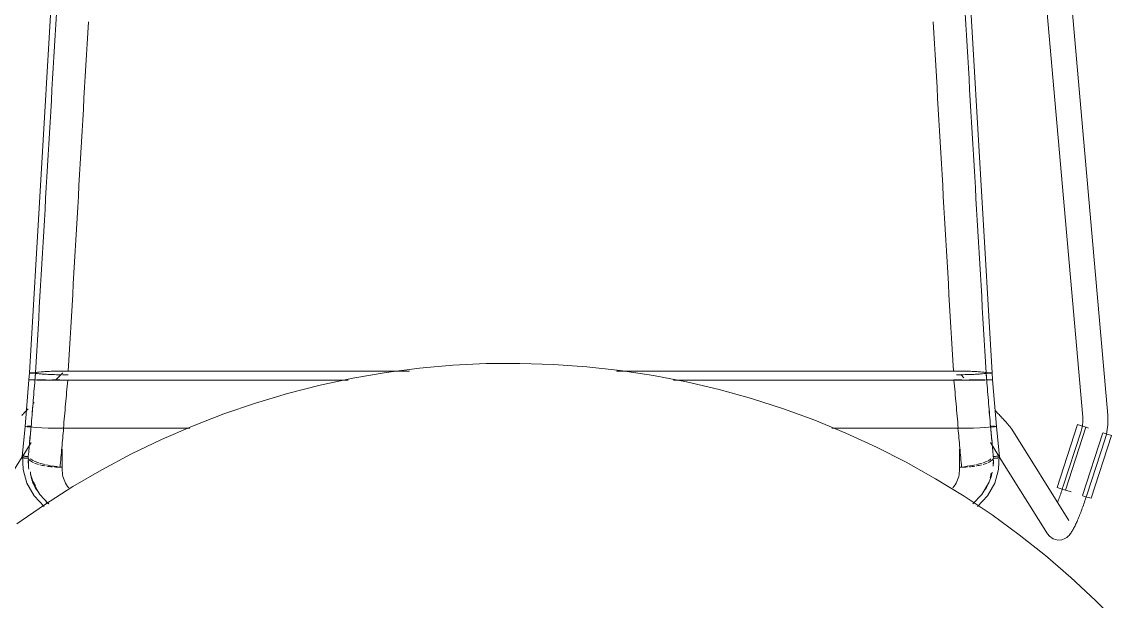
# Model space of a CAD drawing. Header units: millimetres. Extents: x 155927 to 326028, y -36033 to 97293.
# Drawn here: x 162351 to 162874, y 32157 to 32433 of the extents above; entities that cross this region are included whole.
import ezdxf

# ---------------------------------------------------------------- set-up
doc = ezdxf.new("R2010")
doc.units = ezdxf.units.MM
doc.header["$MEASUREMENT"] = 0
doc.layers.add('I-FURN', color=8, linetype='CONTINUOUS', lineweight=9)

msp = doc.modelspace()

# ---------------------------------------------------------------- linework, layer by layer
at = {"layer": 'I-FURN'}
for p, q in [((162868.85, 32245.26), (162829.9, 32688.58)), ((162819.6, 32668.71), (162856.9, 32244.21)), ((162354.9, 32265.38), (162374.18, 32597.29)), ((162813.71, 32265.38), (162794.42, 32597.29)), ((162540.71, 32267.59), (162524.84, 32265.53)), ((162556.64, 32269.01), (162540.71, 32267.59)), ((162572.62, 32269.8), (162556.64, 32269.01)), ((162588.62, 32269.95), (162572.62, 32269.8)), ((162604.61, 32269.45), (162588.62, 32269.95)), ((162620.57, 32268.32), (162604.61, 32269.45)), ((162636.47, 32266.55), (162620.57, 32268.32)), ((162354.89, 32265.38), (162354.62, 32262.02)), ((162354.96, 32265.41), (162354.9, 32265.38)), ((162354.9, 32265.38), (162354.96, 32265.35)), ((162355.15, 32265.43), (162354.96, 32265.41)), ((162354.96, 32265.35), (162355.15, 32265.33)), ((162355.44, 32265.46), (162355.15, 32265.43)), ((162355.15, 32265.33), (162355.45, 32265.3)), ((162355.82, 32265.48), (162355.44, 32265.46)), ((162355.45, 32265.3), (162355.83, 32265.29)), ((162356.27, 32265.49), (162355.82, 32265.48)), ((162355.83, 32265.29), (162356.28, 32265.27)), ((162356.76, 32265.49), (162356.27, 32265.49)), ((162356.28, 32265.27), (162356.77, 32265.27)), ((162357.26, 32265.49), (162356.76, 32265.49)), ((162356.77, 32265.27), (162357.27, 32265.27)), ((162357.73, 32265.48), (162357.26, 32265.49)), ((162357.27, 32265.27), (162357.74, 32265.28)), ((162358.62, 32265.69), (162357.73, 32265.48)), ((162357.74, 32265.28), (162358.64, 32265.07)), ((162360.37, 32265.88), (162358.62, 32265.69)), ((162358.64, 32265.07), (162360.39, 32264.88)), ((162362.87, 32266.05), (162360.37, 32265.88)), ((162360.39, 32264.88), (162362.89, 32264.72)), ((162366, 32266.17), (162362.87, 32266.05)), ((162362.89, 32264.72), (162366.01, 32264.59)), ((162369.57, 32266.25), (162366, 32266.17)), ((162366.01, 32264.59), (162369.56, 32264.51)), ((162370.69, 32265.49), (162367.29, 32261.96)), ((162373.35, 32266.27), (162369.57, 32266.25)), ((162370.68, 32264.5), (162373.24, 32264.49)), ((162535.95, 32266.27), (162373.35, 32266.27)), ((162373.35, 32266.27), (162535.95, 32266.27)), ((162509.07, 32262.83), (162493.42, 32259.51)), ((162524.84, 32265.53), (162509.07, 32262.83)), ((162795.25, 32266.27), (162634.68, 32266.27)), ((162634.68, 32266.27), (162795.25, 32266.27)), ((162652.29, 32264.15), (162636.47, 32266.55)), ((162668, 32261.12), (162652.29, 32264.15)), ((162799.04, 32266.25), (162795.25, 32266.27)), ((162796.79, 32264.49), (162799.05, 32264.51)), ((162800.21, 32263.1), (162798.74, 32264.63)), ((162802.6, 32266.17), (162799.04, 32266.25)), ((162799.05, 32264.51), (162802.6, 32264.59)), ((162805.73, 32266.05), (162802.6, 32266.17)), ((162802.6, 32264.59), (162805.71, 32264.72)), ((162805.71, 32264.72), (162808.21, 32264.88)), ((162808.23, 32265.88), (162805.73, 32266.05)), ((162808.21, 32264.88), (162809.96, 32265.07)), ((162809.98, 32265.69), (162808.23, 32265.88)), ((162809.96, 32265.07), (162810.86, 32265.28)), ((162810.87, 32265.48), (162809.98, 32265.69)), ((162810.86, 32265.28), (162811.33, 32265.27)), ((162811.34, 32265.49), (162810.87, 32265.48)), ((162811.33, 32265.27), (162811.83, 32265.27)), ((162811.84, 32265.49), (162811.34, 32265.49)), ((162811.83, 32265.27), (162812.32, 32265.27)), ((162812.33, 32265.49), (162811.84, 32265.49)), ((162812.32, 32265.27), (162812.77, 32265.29)), ((162812.78, 32265.48), (162812.33, 32265.49)), ((162812.77, 32265.29), (162813.15, 32265.3)), ((162813.16, 32265.46), (162812.78, 32265.48)), ((162813.15, 32265.3), (162813.45, 32265.33)), ((162813.45, 32265.43), (162813.16, 32265.46)), ((162813.64, 32265.41), (162813.45, 32265.43)), ((162813.45, 32265.33), (162813.64, 32265.35)), ((162813.71, 32265.38), (162813.64, 32265.41)), ((162813.64, 32265.35), (162813.71, 32265.38)), ((162813.71, 32265.38), (162813.98, 32262.02)), ((162352.8, 32239.82), (162354.62, 32262.02)), ((162354.69, 32262.02), (162354.62, 32262.02)), ((162354.62, 32262.02), (162354.69, 32262.02)), ((162354.69, 32262.02), (162354.62, 32262.02)), ((162354.62, 32262.02), (162354.69, 32262.02)), ((162354.69, 32262.02), (162354.88, 32262.03)), ((162354.88, 32262.03), (162354.69, 32262.02)), ((162354.88, 32262.02), (162354.69, 32262.02)), ((162354.69, 32262.02), (162354.87, 32262.02)), ((162354.87, 32262.02), (162355.17, 32262.02)), ((162354.88, 32262.03), (162355.18, 32262.03)), ((162355.17, 32262.03), (162354.88, 32262.03)), ((162355.17, 32262.02), (162354.88, 32262.02)), ((162355.56, 32262.03), (162355.17, 32262.03)), ((162355.55, 32262.01), (162355.17, 32262.02)), ((162355.17, 32262.02), (162355.55, 32262.01)), ((162355.18, 32262.03), (162355.56, 32262.03)), ((162356, 32262.01), (162355.55, 32262.01)), ((162355.55, 32262.01), (162356, 32262.01)), ((162355.56, 32262.03), (162356.01, 32262.03)), ((162356.01, 32262.03), (162355.56, 32262.03)), ((162356.49, 32262.01), (162356, 32262.01)), ((162356, 32262.01), (162356.49, 32262.01)), ((162356.01, 32262.03), (162356.5, 32262.03)), ((162356.5, 32262.03), (162356.01, 32262.03)), ((162356.99, 32262.01), (162356.49, 32262.01)), ((162356.49, 32262.01), (162356.99, 32262.01)), ((162356.5, 32262.03), (162357, 32262.03)), ((162357, 32262.03), (162356.5, 32262.03)), ((162357.46, 32262.01), (162356.99, 32262.01)), ((162356.99, 32262.01), (162357.46, 32262.01)), ((162357, 32262.03), (162357.47, 32262.03)), ((162357.47, 32262.03), (162357, 32262.03)), ((162358.35, 32262), (162357.46, 32262.01)), ((162357.46, 32262.01), (162358.35, 32262)), ((162360.09, 32261.99), (162358.35, 32262)), ((162358.35, 32262), (162360.09, 32261.99)), ((162360.11, 32262.06), (162358.36, 32262.04)), ((162358.37, 32262.04), (162360.12, 32262.06)), ((162360.09, 32261.99), (162362.6, 32261.97)), ((162362.6, 32261.97), (162360.1, 32261.99)), ((162362.61, 32262.07), (162360.11, 32262.06)), ((162360.12, 32262.06), (162362.62, 32262.07)), ((162365.73, 32261.97), (162362.6, 32261.97)), ((162362.6, 32261.97), (162365.73, 32261.97)), ((162369.3, 32261.96), (162365.73, 32261.97)), ((162365.73, 32261.97), (162369.3, 32261.96)), ((162365.74, 32262.08), (162369.29, 32262.08)), ((162369.29, 32262.08), (162365.74, 32262.08)), ((162373.09, 32261.96), (162369.3, 32261.96)), ((162369.3, 32261.96), (162373.09, 32261.96)), ((162506.72, 32261.96), (162373.09, 32261.96)), ((162373.09, 32261.96), (162506.72, 32261.96)), ((162493.42, 32259.51), (162477.92, 32255.56)), ((162795.52, 32261.96), (162661.78, 32261.96)), ((162661.78, 32261.96), (162795.52, 32261.96)), ((162683.57, 32257.46), (162668, 32261.12)), ((162698.99, 32253.18), (162683.57, 32257.46)), ((162799.3, 32261.96), (162795.52, 32261.96)), ((162795.52, 32261.96), (162799.31, 32261.96)), ((162795.53, 32262.09), (162799.31, 32262.08)), ((162799.31, 32262.08), (162795.53, 32262.09)), ((162802.87, 32261.97), (162799.31, 32261.96)), ((162799.31, 32261.96), (162802.87, 32261.97)), ((162802.86, 32262.08), (162805.99, 32262.07)), ((162805.99, 32262.07), (162802.87, 32262.08)), ((162806, 32261.97), (162802.87, 32261.97)), ((162802.87, 32261.97), (162806.01, 32261.97)), ((162805.99, 32262.07), (162808.49, 32262.06)), ((162808.49, 32262.06), (162805.99, 32262.07)), ((162808.5, 32261.99), (162806.01, 32261.97)), ((162806.01, 32261.97), (162808.51, 32261.99)), ((162808.49, 32262.06), (162810.24, 32262.04)), ((162810.24, 32262.04), (162808.49, 32262.06)), ((162810.25, 32262), (162808.51, 32261.99)), ((162808.51, 32261.99), (162810.26, 32262)), ((162811.14, 32262.01), (162810.25, 32262)), ((162810.26, 32262), (162811.14, 32262.01)), ((162811.13, 32262.03), (162811.6, 32262.03)), ((162811.61, 32262.03), (162811.14, 32262.03)), ((162811.61, 32262.01), (162811.14, 32262.01)), ((162811.14, 32262.01), (162811.61, 32262.01)), ((162811.6, 32262.03), (162812.1, 32262.03)), ((162812.1, 32262.03), (162811.61, 32262.03)), ((162812.11, 32262.01), (162811.61, 32262.01)), ((162811.61, 32262.01), (162812.11, 32262.01)), ((162812.1, 32262.03), (162812.59, 32262.03)), ((162812.6, 32262.03), (162812.1, 32262.03)), ((162812.6, 32262.01), (162812.11, 32262.01)), ((162812.11, 32262.01), (162812.6, 32262.01)), ((162812.59, 32262.03), (162813.04, 32262.03)), ((162813.05, 32262.03), (162812.6, 32262.03)), ((162813.05, 32262.01), (162812.6, 32262.01)), ((162812.6, 32262.01), (162813.05, 32262.01)), ((162813.04, 32262.03), (162813.43, 32262.03)), ((162813.43, 32262.03), (162813.05, 32262.03)), ((162813.43, 32262.02), (162813.05, 32262.01)), ((162813.05, 32262.01), (162813.44, 32262.02)), ((162813.72, 32262.02), (162813.43, 32262.02)), ((162813.44, 32262.02), (162813.73, 32262.02)), ((162813.91, 32262.02), (162813.98, 32262.02)), ((162813.98, 32262.02), (162813.91, 32262.02)), ((162813.98, 32262.02), (162813.91, 32262.02)), ((162813.92, 32262.02), (162813.98, 32262.02)), ((162815.81, 32239.82), (162813.98, 32262.02)), ((162477.92, 32255.56), (162462.58, 32251)), ((162714.22, 32248.28), (162698.99, 32253.18)), ((162352.39, 32246.4), (162352.82, 32246.86)), ((162352.82, 32246.86), (162353.26, 32247.33)), ((162353.26, 32247.33), (162353.71, 32247.81)), ((162353.71, 32247.81), (162354.17, 32248.29)), ((162356.53, 32250.78), (162357.01, 32251.28)), ((162462.58, 32251), (162447.44, 32245.83)), ((162729.24, 32242.79), (162714.22, 32248.28)), ((162815.78, 32246.86), (162815.34, 32247.33)), ((162816.21, 32246.4), (162815.78, 32246.86)), ((162351.15, 32245.06), (162351.55, 32245.5)), ((162351.55, 32245.5), (162351.97, 32245.94)), ((162351.97, 32245.94), (162352.39, 32246.4)), ((162447.44, 32245.83), (162432.52, 32240.06)), ((162744.04, 32236.69), (162729.24, 32242.79)), ((162816.63, 32245.94), (162816.21, 32246.4)), ((162817.05, 32245.5), (162816.63, 32245.94)), ((162817.45, 32245.06), (162817.05, 32245.5)), ((162817.84, 32244.64), (162817.45, 32245.06)), ((162818.22, 32244.23), (162817.84, 32244.64)), ((162818.59, 32243.82), (162818.22, 32244.23)), ((162818.95, 32243.43), (162818.59, 32243.82)), ((162819.29, 32243.06), (162818.95, 32243.43)), ((162819.62, 32242.69), (162819.29, 32243.06)), ((162819.94, 32242.34), (162819.62, 32242.69)), ((162820.24, 32242), (162819.94, 32242.34)), ((162820.52, 32241.68), (162820.24, 32242)), ((162820.8, 32241.37), (162820.52, 32241.68)), ((162821.05, 32241.08), (162820.8, 32241.37)), ((162856.92, 32241.56), (162856.86, 32240.9)), ((162856.9, 32244.21), (162856.94, 32243.55)), ((162856.95, 32242.22), (162856.92, 32241.56)), ((162856.94, 32243.55), (162856.96, 32242.88)), ((162856.96, 32242.88), (162856.95, 32242.22)), ((162868.86, 32245.21), (162868.85, 32245.26)), ((162868.93, 32244.07), (162868.86, 32245.21)), ((162868.88, 32240.64), (162868.95, 32241.78)), ((162868.96, 32242.92), (162868.93, 32244.07)), ((162868.95, 32241.78), (162868.96, 32242.92)), ((162351.37, 32225.33), (162352.79, 32239.82)), ((162352.86, 32239.85), (162352.79, 32239.82)), ((162352.79, 32239.82), (162352.86, 32239.79)), ((162352.8, 32239.82), (162352.86, 32239.85)), ((162352.87, 32239.79), (162352.8, 32239.82)), ((162353.04, 32239.87), (162352.86, 32239.85)), ((162352.86, 32239.85), (162353.05, 32239.87)), ((162352.86, 32239.79), (162353.05, 32239.77)), ((162353.34, 32239.89), (162353.04, 32239.87)), ((162353.05, 32239.87), (162353.34, 32239.89)), ((162353.05, 32239.77), (162353.35, 32239.75)), ((162353.35, 32239.75), (162353.06, 32239.77)), ((162353.35, 32239.75), (162353.73, 32239.73)), ((162353.74, 32239.73), (162353.35, 32239.75)), ((162354.17, 32239.92), (162353.72, 32239.91)), ((162353.72, 32239.91), (162354.17, 32239.92)), ((162353.73, 32239.73), (162354.18, 32239.72)), ((162354.19, 32239.72), (162353.74, 32239.73)), ((162354.66, 32239.92), (162354.17, 32239.92)), ((162354.17, 32239.92), (162354.66, 32239.92)), ((162354.18, 32239.72), (162354.67, 32239.72)), ((162354.68, 32239.72), (162354.19, 32239.72)), ((162355.16, 32239.92), (162354.66, 32239.92)), ((162354.66, 32239.92), (162355.16, 32239.92)), ((162354.67, 32239.72), (162355.17, 32239.72)), ((162355.18, 32239.72), (162354.68, 32239.72)), ((162355.63, 32239.91), (162355.16, 32239.92)), ((162355.16, 32239.92), (162355.63, 32239.91)), ((162355.17, 32239.72), (162355.64, 32239.73)), ((162355.65, 32239.73), (162355.18, 32239.72)), ((162355.64, 32239.73), (162356.53, 32239.53)), ((162356.53, 32239.54), (162355.65, 32239.73)), ((162358.25, 32239.36), (162356.53, 32239.53)), ((162356.53, 32239.53), (162358.27, 32239.36)), ((162360.71, 32239.21), (162358.27, 32239.36)), ((162358.27, 32239.36), (162360.75, 32239.21)), ((162363.78, 32239.09), (162360.75, 32239.21)), ((162360.75, 32239.21), (162363.85, 32239.09)), ((162367.29, 32239.02), (162363.84, 32239.09)), ((162363.85, 32239.09), (162367.28, 32239.02)), ((162367.38, 32239.02), (162371.14, 32238.99)), ((162371.02, 32238.99), (162367.38, 32239.02)), ((162371.14, 32238.99), (162431.26, 32238.99)), ((162431.26, 32238.99), (162371.14, 32238.99)), ((162432.52, 32240.06), (162417.84, 32233.69)), ((162737.34, 32238.99), (162797.46, 32238.99)), ((162797.46, 32238.99), (162737.34, 32238.99)), ((162758.57, 32230.01), (162744.04, 32236.69)), ((162797.46, 32238.99), (162801.22, 32239.02)), ((162801.22, 32239.02), (162797.58, 32238.99)), ((162804.76, 32239.09), (162801.32, 32239.02)), ((162801.32, 32239.02), (162804.75, 32239.09)), ((162804.75, 32239.09), (162807.85, 32239.21)), ((162807.86, 32239.21), (162804.82, 32239.09)), ((162807.85, 32239.21), (162810.33, 32239.36)), ((162810.33, 32239.36), (162807.89, 32239.21)), ((162810.33, 32239.36), (162812.07, 32239.53)), ((162812.07, 32239.53), (162810.35, 32239.36)), ((162812.96, 32239.73), (162812.07, 32239.54)), ((162812.07, 32239.53), (162812.96, 32239.73)), ((162812.96, 32239.73), (162813.43, 32239.72)), ((162813.43, 32239.72), (162812.96, 32239.73)), ((162813.44, 32239.92), (162812.97, 32239.91)), ((162812.97, 32239.91), (162813.44, 32239.92)), ((162813.43, 32239.72), (162813.93, 32239.72)), ((162813.92, 32239.72), (162813.43, 32239.72)), ((162814.41, 32239.72), (162813.92, 32239.72)), ((162813.93, 32239.72), (162814.42, 32239.72)), ((162814.43, 32239.92), (162813.94, 32239.92)), ((162813.94, 32239.92), (162814.43, 32239.92)), ((162814.87, 32239.73), (162814.41, 32239.72)), ((162814.42, 32239.72), (162814.87, 32239.73)), ((162814.88, 32239.91), (162814.43, 32239.92)), ((162814.43, 32239.92), (162814.88, 32239.91)), ((162814.87, 32239.73), (162815.26, 32239.75)), ((162815.25, 32239.75), (162814.87, 32239.73)), ((162815.27, 32239.89), (162814.88, 32239.91)), ((162814.88, 32239.91), (162815.26, 32239.89)), ((162815.55, 32239.77), (162815.25, 32239.75)), ((162815.26, 32239.89), (162815.55, 32239.87)), ((162815.26, 32239.75), (162815.55, 32239.77)), ((162815.56, 32239.87), (162815.27, 32239.89)), ((162815.55, 32239.87), (162815.74, 32239.85)), ((162815.55, 32239.77), (162815.74, 32239.79)), ((162815.74, 32239.85), (162815.56, 32239.87)), ((162815.81, 32239.82), (162815.74, 32239.85)), ((162815.74, 32239.85), (162815.81, 32239.82)), ((162815.81, 32239.82), (162815.74, 32239.79)), ((162815.74, 32239.79), (162815.81, 32239.82)), ((162817.23, 32225.33), (162815.81, 32239.82)), ((162821.3, 32240.8), (162821.05, 32241.08)), ((162821.53, 32240.53), (162821.3, 32240.8)), ((162821.74, 32240.28), (162821.53, 32240.53)), ((162821.94, 32240.04), (162821.74, 32240.28)), ((162822.13, 32239.81), (162821.94, 32240.04)), ((162822.31, 32239.59), (162822.13, 32239.81)), ((162822.49, 32239.36), (162822.31, 32239.59)), ((162822.66, 32239.13), (162822.49, 32239.36)), ((162822.84, 32238.88), (162822.66, 32239.13)), ((162823.06, 32238.55), (162822.84, 32238.88)), ((162850.36, 32194.97), (162823.06, 32238.55)), ((162854.41, 32240.79), (162844.72, 32210.78)), ((162856.15, 32237.64), (162847.44, 32210.83)), ((162848.76, 32209.48), (162858.45, 32239.48)), ((162854.41, 32240.79), (162856.36, 32240.16)), ((162856.16, 32237.67), (162856.15, 32237.64)), ((162856.35, 32238.3), (162856.16, 32237.67)), ((162856.52, 32238.95), (162856.35, 32238.3)), ((162856.36, 32240.16), (162858.33, 32239.52)), ((162856.66, 32239.59), (162856.52, 32238.95)), ((162856.77, 32240.25), (162856.66, 32239.59)), ((162856.86, 32240.9), (162856.77, 32240.25)), ((162866.52, 32236.88), (162856.83, 32206.87)), ((162858.55, 32239.45), (162859.71, 32239.08)), ((162866.64, 32236.84), (162868.61, 32236.2)), ((162867.9, 32235.03), (162868.18, 32236.13)), ((162868.18, 32236.13), (162868.43, 32237.25)), ((162868.43, 32237.25), (162868.62, 32238.37)), ((162868.61, 32236.2), (162870.57, 32235.57)), ((162868.62, 32238.37), (162868.78, 32239.51)), ((162868.78, 32239.51), (162868.88, 32240.64)), ((162351.67, 32225.74), (162355.71, 32232.18)), ((162417.84, 32233.69), (162403.43, 32226.74)), ((162812.89, 32232.18), (162816.93, 32225.74)), ((162858.85, 32207.12), (162867.56, 32233.93)), ((162870.57, 32235.57), (162860.88, 32205.57)), ((162867.56, 32233.93), (162867.9, 32235.03)), ((162351.49, 32226.22), (162351.78, 32219.31)), ((162370.44, 32228.95), (162370.44, 32219.2)), ((162403.43, 32226.74), (162389.31, 32219.22)), ((162772.83, 32222.75), (162758.57, 32230.01)), ((162798.17, 32219.2), (162798.17, 32228.95)), ((162817.11, 32226.22), (162816.82, 32219.31)), ((162328.41, 32188.6), (162351.44, 32225.36)), ((162786.79, 32214.93), (162772.83, 32222.75)), ((162817.16, 32225.36), (162840.19, 32188.6)), ((162351.78, 32219.31), (162353.65, 32212.79)), ((162370.49, 32220.44), (162369.44, 32220.44)), ((162389.31, 32219.22), (162375.5, 32211.15)), ((162799.16, 32220.44), (162798.11, 32220.44)), ((162816.82, 32219.31), (162814.95, 32212.79)), ((162353.65, 32212.79), (162357.04, 32206.78)), ((162356.36, 32213.2), (162359.73, 32207.37)), ((162375.5, 32211.15), (162362.02, 32202.52)), ((162800.42, 32206.56), (162786.79, 32214.93)), ((162812.24, 32213.2), (162808.88, 32207.37)), ((162814.95, 32212.79), (162811.56, 32206.78)), ((162846.67, 32210.15), (162844.72, 32210.78)), ((162848.65, 32209.52), (162846.67, 32210.15)), ((162847.11, 32209.81), (162847.33, 32210.5)), ((162847.33, 32210.5), (162847.44, 32210.83)), ((162357.04, 32206.78), (162361.79, 32201.63)), ((162359.73, 32207.37), (162363.99, 32202.89)), ((162813.71, 32197.65), (162800.42, 32206.56)), ((162808.88, 32207.37), (162804.61, 32202.89)), ((162811.56, 32206.78), (162806.82, 32201.63)), ((162845.23, 32204.48), (162845.47, 32205.11)), ((162845.47, 32205.11), (162845.7, 32205.76)), ((162845.7, 32205.76), (162845.94, 32206.42)), ((162845.94, 32206.42), (162846.17, 32207.08)), ((162846.17, 32207.08), (162846.41, 32207.76)), ((162846.41, 32207.76), (162846.64, 32208.44)), ((162846.64, 32208.44), (162846.88, 32209.12)), ((162846.88, 32209.12), (162847.11, 32209.81)), ((162848.86, 32209.45), (162851.34, 32208.65)), ((162858.92, 32206.2), (162856.95, 32206.83)), ((162857.96, 32204.46), (162858.21, 32205.19)), ((162858.21, 32205.19), (162858.46, 32205.93)), ((162858.46, 32205.93), (162858.7, 32206.67)), ((162858.7, 32206.67), (162858.85, 32207.12)), ((162860.88, 32205.57), (162858.92, 32206.2)), ((162362.02, 32202.52), (162348.9, 32193.37)), ((162845, 32203.85), (162845.23, 32204.48)), ((162856.19, 32199.52), (162856.44, 32200.2)), ((162856.44, 32200.2), (162856.7, 32200.89)), ((162856.7, 32200.89), (162856.95, 32201.58)), ((162856.95, 32201.58), (162857.21, 32202.29)), ((162857.21, 32202.29), (162857.46, 32203.01)), ((162857.46, 32203.01), (162857.71, 32203.73)), ((162857.71, 32203.73), (162857.96, 32204.46)), ((162826.63, 32188.21), (162813.71, 32197.65)), ((162853.96, 32194.04), (162854.2, 32194.59)), ((162854.2, 32194.59), (162854.44, 32195.15)), ((162854.44, 32195.15), (162854.68, 32195.73)), ((162854.68, 32195.73), (162854.93, 32196.32)), ((162854.93, 32196.32), (162855.18, 32196.93)), ((162855.18, 32196.93), (162855.43, 32197.56)), ((162855.43, 32197.56), (162855.68, 32198.2)), ((162855.68, 32198.2), (162855.94, 32198.85)), ((162855.94, 32198.85), (162856.19, 32199.52)), ((162851.09, 32188.74), (162851.37, 32189.13)), ((162851.37, 32189.13), (162851.62, 32189.52)), ((162851.62, 32189.52), (162851.87, 32189.91)), ((162851.87, 32189.91), (162852.1, 32190.31)), ((162852.1, 32190.31), (162852.33, 32190.72)), ((162852.33, 32190.72), (162852.56, 32191.14)), ((162852.56, 32191.14), (162852.79, 32191.58)), ((162852.79, 32191.58), (162853.02, 32192.04)), ((162853.02, 32192.04), (162853.25, 32192.51)), ((162853.25, 32192.51), (162853.48, 32193.01)), ((162853.48, 32193.01), (162853.72, 32193.52)), ((162853.72, 32193.52), (162853.96, 32194.04)), ((162839.16, 32178.27), (162826.63, 32188.21)), ((162841.09, 32187.48), (162840.19, 32188.6)), ((162841.09, 32187.48), (162842.82, 32186.25)), ((162842.82, 32186.25), (162845.05, 32185.66)), ((162845.05, 32185.66), (162847.02, 32185.84)), ((162847.02, 32185.84), (162848.4, 32186.36)), ((162848.4, 32186.36), (162849.32, 32186.93)), ((162849.32, 32186.93), (162849.94, 32187.45)), ((162849.94, 32187.45), (162850.41, 32187.91)), ((162850.41, 32187.91), (162850.78, 32188.34)), ((162850.78, 32188.34), (162851.09, 32188.74)), ((162851.29, 32167.83), (162839.16, 32178.27)), ((162862.98, 32156.91), (162851.29, 32167.83)), ((162874.24, 32145.54), (162862.98, 32156.91))]:
    msp.add_line(p, q, dxfattribs=at)
for points in [[(162377.05, 32597.48), (162373.83, 32542.24), (162367.39, 32431.65), (162360.95, 32320.88), (162357.73, 32265.48)], [(162791.55, 32597.48), (162794.77, 32542.24), (162801.21, 32431.65), (162807.65, 32320.88), (162810.87, 32265.48)], [(162373.35, 32266.27), (162376.55, 32321.8), (162379.74, 32377.33), (162382.94, 32432.77)], [(162785.67, 32432.77), (162788.86, 32377.3), (162792.06, 32321.8), (162795.25, 32266.27)], [(162357.74, 32265.28), (162357.14, 32265.26), (162355.64, 32265.27), (162354.89, 32265.34), (162354.89, 32265.38)], [(162357.46, 32262.01), (162357.51, 32262.59), (162357.6, 32263.75), (162357.69, 32264.9), (162357.73, 32265.48)], [(162357.47, 32262.03), (162357.51, 32262.57), (162357.6, 32263.65), (162357.69, 32264.74), (162357.74, 32265.28)], [(162373.24, 32264.49), (162372.38, 32264.49), (162371.52, 32264.49), (162370.67, 32264.5)], [(162811.13, 32262.03), (162811.09, 32262.57), (162811, 32263.65), (162810.91, 32264.74), (162810.86, 32265.28)], [(162811.14, 32262.01), (162811.1, 32262.59), (162811.01, 32263.75), (162810.92, 32264.9), (162810.87, 32265.48)], [(162357.46, 32262.01), (162357.16, 32258.3), (162356.55, 32250.86), (162355.95, 32243.44), (162355.65, 32239.73)], [(162372.05, 32250.47), (162372.4, 32254.29), (162372.74, 32258.13), (162373.09, 32261.96)], [(162811.14, 32262.01), (162811.45, 32258.3), (162812.05, 32250.86), (162812.65, 32243.44), (162812.96, 32239.73)], [(162811.66, 32255.71), (162811.69, 32255.3), (162811.73, 32254.89), (162811.76, 32254.47)], [(162371.02, 32238.99), (162371.37, 32242.81), (162371.71, 32246.64), (162372.05, 32250.47)], [(162812.06, 32250.86), (162812.36, 32247.21), (162812.67, 32243.56), (162812.97, 32239.91)], [(162354.21, 32224.77), (162354.45, 32227.22), (162354.93, 32232.17), (162355.4, 32237.2), (162355.64, 32239.73)], [(162354.93, 32232.83), (162355.15, 32235.11), (162355.38, 32237.42), (162355.61, 32239.73)], [(162369.44, 32220.44), (162369.7, 32223.47), (162370.25, 32229.61), (162370.84, 32235.86), (162371.14, 32238.99)], [(162799.16, 32220.44), (162798.9, 32223.47), (162798.36, 32229.61), (162797.77, 32235.86), (162797.46, 32238.99)], [(162814.39, 32224.77), (162814.16, 32227.22), (162813.68, 32232.17), (162813.2, 32237.2), (162812.96, 32239.73)], [(162813.68, 32232.83), (162813.44, 32235.18), (162813.21, 32237.54), (162812.97, 32239.91)], [(162351.55, 32226.08), (162351.6, 32226.03), (162351.72, 32225.94), (162352.01, 32225.81), (162352.4, 32225.69), (162352.86, 32225.59), (162353.35, 32225.53), (162353.85, 32225.5), (162354.16, 32225.5), (162354.31, 32225.51)], [(162356.76, 32222.6), (162356.06, 32222.93), (162354.92, 32223.63), (162354.35, 32224.38), (162354.21, 32224.77)], [(162354.25, 32223.94), (162354.26, 32223.04), (162354.32, 32222.14), (162354.43, 32221.25)], [(162354.55, 32219.49), (162354.36, 32220.73), (162354.32, 32221.98), (162354.32, 32223.24)], [(162355.22, 32224.42), (162355.63, 32224.09), (162356.15, 32223.77), (162356.79, 32223.46)], [(162357.04, 32223.35), (162357.67, 32223.05), (162358.42, 32222.77), (162359.24, 32222.51)], [(162359.19, 32221.72), (162358.46, 32221.93), (162357.82, 32222.16), (162357.22, 32222.41)], [(162359.66, 32222.35), (162360.46, 32222.1), (162361.34, 32221.87), (162362.26, 32221.66)], [(162365.73, 32220.61), (162364.83, 32220.68), (162363.94, 32220.78), (162363.09, 32220.91)], [(162369.44, 32220.44), (162368.5, 32220.45), (162367.57, 32220.48), (162366.66, 32220.54)], [(162801.95, 32220.54), (162801.04, 32220.48), (162800.11, 32220.45), (162799.16, 32220.44)], [(162800.57, 32220.67), (162802.34, 32220.88), (162804.01, 32221.17), (162805.68, 32221.51)], [(162805.51, 32220.91), (162804.66, 32220.78), (162803.79, 32220.67), (162802.88, 32220.61)], [(162806.35, 32221.65), (162807.27, 32221.87), (162808.21, 32222.1), (162809.06, 32222.35)], [(162809.39, 32222.5), (162810.2, 32222.77), (162811.01, 32223.05), (162811.56, 32223.35)], [(162811.4, 32222.41), (162810.81, 32222.16), (162810.15, 32221.92), (162809.42, 32221.72)], [(162811.81, 32223.46), (162812.45, 32223.77), (162812.84, 32224.09), (162813.17, 32224.41)], [(162814.39, 32224.77), (162814.25, 32224.38), (162813.68, 32223.63), (162812.54, 32222.93), (162811.85, 32222.61)], [(162814.36, 32223.24), (162814.35, 32222.45), (162814.31, 32221.66), (162814.24, 32220.88)], [(162814.25, 32222), (162814.31, 32222.64), (162814.32, 32223.29), (162814.31, 32223.95)], [(162370.44, 32218.92), (162370.43, 32219.43), (162370.45, 32219.93), (162370.49, 32220.44)], [(162798.11, 32220.44), (162798.16, 32219.93), (162798.18, 32219.42), (162798.17, 32218.92)], [(162812.73, 32215.37), (162812.99, 32216.08), (162813.17, 32216.81), (162813.3, 32217.55)], [(162364.05, 32202.91), (162363.58, 32203.3), (162363.12, 32203.69), (162362.66, 32204.1)]]:
    msp.add_open_spline(points, degree=3, dxfattribs=at)
for points, knots in [([(162354.89, 32265.38), (162354.89, 32265.4), (162355.03, 32265.43), (162355.42, 32265.46), (162355.81, 32265.48), (162356.26, 32265.49), (162356.76, 32265.49), (162357.26, 32265.49), (162357.58, 32265.48), (162357.73, 32265.48)], [-0.498493, -0.498493, -0.498493, -0.498493, -0.375, -0.3125, -0.25, -0.1875, -0.125, -0.0625, 0, 0, 0, 0]), ([(162357.73, 32265.48), (162358.01, 32265.62), (162359.39, 32265.83), (162362.75, 32266.05), (162365.92, 32266.18), (162369.52, 32266.26), (162372.07, 32266.27), (162373.35, 32266.27)], [-1, -1, -1, -1, -0.666667, -0.5, -0.333333, -0.166667, 0, 0, 0, 0]), ([(162369.55, 32264.51), (162368.32, 32264.53), (162365.93, 32264.58), (162362.77, 32264.71), (162359.42, 32264.93), (162358.03, 32265.14), (162357.74, 32265.28)], [-0.8333333, -0.8333333, -0.8333333, -0.8333333, -0.6666667, -0.5, -0.3333333, 0, 0, 0, 0]), ([(162795.25, 32266.27), (162796.53, 32266.27), (162799.08, 32266.26), (162802.68, 32266.18), (162805.85, 32266.05), (162809.21, 32265.83), (162810.59, 32265.62), (162810.87, 32265.48)], [-1, -1, -1, -1, -0.833333, -0.666667, -0.5, -0.333333, 0, 0, 0, 0]), ([(162810.86, 32265.28), (162810.57, 32265.14), (162809.18, 32264.93), (162805.83, 32264.71), (162802.67, 32264.58), (162799.56, 32264.52), (162797.55, 32264.5), (162796.79, 32264.49)], [-1, -1, -1, -1, -0.6666667, -0.5, -0.3333333, -0.1666667, -0.0664381, -0.0664381, -0.0664381, -0.0664381]), ([(162813.71, 32265.38), (162813.71, 32265.36), (162813.57, 32265.33), (162813.17, 32265.3), (162812.79, 32265.28), (162812.33, 32265.27), (162811.83, 32265.27), (162811.33, 32265.27), (162811.01, 32265.28), (162810.86, 32265.28)], [-0.5, -0.5, -0.5, -0.5, -0.375, -0.3125, -0.25, -0.1875, -0.125, -0.0625, 0, 0, 0, 0]), ([(162810.87, 32265.48), (162811.1, 32265.49), (162811.59, 32265.49), (162812.22, 32265.49), (162812.68, 32265.48), (162813.09, 32265.46), (162813.55, 32265.43), (162813.71, 32265.4), (162813.71, 32265.38)], [-1, -1, -1, -1, -0.90625, -0.8125, -0.765625, -0.71875, -0.625, -0.501507, -0.501507, -0.501507, -0.501507]), ([(162357.47, 32262.03), (162357.16, 32258.34), (162356.72, 32253), (162356.28, 32247.67), (162356.14, 32246.02)], [0, 0, 0, 0, 0.5, 0.7233886, 0.7233886, 0.7233886, 0.7233886]), ([(162795.52, 32261.96), (162795.86, 32258.13), (162796.55, 32250.46), (162797.24, 32242.81), (162797.58, 32238.99)], [0.0000001, 0.0000001, 0.0000001, 0.0000001, 0.5, 1, 1, 1, 1]), ([(162814.29, 32225.51), (162814.51, 32225.5), (162815, 32225.5), (162815.75, 32225.59), (162816.42, 32225.74), (162816.85, 32225.92), (162817.01, 32226.03), (162817.05, 32226.08)], [-1, -1, -1, -1, -0.90625, -0.8125, -0.71875, -0.625, -0.5625, -0.5625, -0.5625, -0.5625]), ([(162354.21, 32224.77), (162354.07, 32224.75), (162353.78, 32224.72), (162353.36, 32224.7), (162352.98, 32224.72), (162352.69, 32224.74), (162352.42, 32224.77), (162352.17, 32224.82), (162351.95, 32224.88), (162351.75, 32224.95), (162351.55, 32225.05), (162351.45, 32225.14), (162351.42, 32225.18)], [0, 0, 0, 0, 0.0555556, 0.1111111, 0.1666667, 0.1944444, 0.2222222, 0.2777778, 0.3055556, 0.3333333, 0.3888889, 0.4444444, 0.4444444, 0.4444444, 0.4444444]), ([(162362.38, 32221.02), (162362.34, 32221.02), (162361.44, 32221.17), (162360.59, 32221.35), (162359.85, 32221.54)], [0.3262468, 0.3262468, 0.3262468, 0.3262468, 0.3333333, 0.4607325, 0.4607325, 0.4607325, 0.4607325]), ([(162362.92, 32221.51), (162364.09, 32221.25), (162365.79, 32220.93), (162367.55, 32220.74), (162368.03, 32220.69)], [-0.3333333, -0.3333333, -0.3333333, -0.3333333, -0.1666667, -0.1051976, -0.1051976, -0.1051976, -0.1051976]), ([(162808.74, 32221.54), (162808, 32221.35), (162807.15, 32221.18), (162806.27, 32221.02), (162806.22, 32221.01)], [0.5395032, 0.5395032, 0.5395032, 0.5395032, 0.6666667, 0.6740185, 0.6740185, 0.6740185, 0.6740185]), ([(162817.18, 32225.18), (162817.17, 32225.16), (162817.12, 32225.11), (162817.01, 32225.03), (162816.82, 32224.94), (162816.5, 32224.83), (162816.1, 32224.76), (162815.75, 32224.73), (162815.37, 32224.71), (162814.93, 32224.71), (162814.57, 32224.75), (162814.39, 32224.77)], [0.5555556, 0.5555556, 0.5555556, 0.5555556, 0.5833333, 0.6180556, 0.6527778, 0.7222222, 0.7916667, 0.8263889, 0.8611111, 0.9305556, 1, 1, 1, 1]), ([(162358.41, 32209.31), (162357.85, 32210.2), (162356.18, 32213.02), (162355.57, 32216.13), (162355.28, 32218.27)], [0.591443, 0.591443, 0.591443, 0.591443, 0.6666667, 0.8236682, 0.8236682, 0.8236682, 0.8236682]), ([(162355.28, 32217.17), (162355.68, 32215.82), (162356.41, 32213.86), (162357.41, 32212.04), (162357.76, 32211.46)], [0.2297626, 0.2297626, 0.2297626, 0.2297626, 0.3333333, 0.3824546, 0.3824546, 0.3824546, 0.3824546]), ([(162373.6, 32210.55), (162372.84, 32211.45), (162370.91, 32214.45), (162370.28, 32218.05), (162370.49, 32220.44)], [0.5, 0.5, 0.5, 0.5, 0.6666667, 1, 1, 1, 1]), ([(162798.11, 32220.44), (162798.33, 32218.05), (162797.7, 32214.45), (162795.77, 32211.45), (162795, 32210.55)], [0, 0, 0, 0, 0.3333333, 0.5, 0.5, 0.5, 0.5]), ([(162813.79, 32218.09), (162813.35, 32216.01), (162812.37, 32213.05), (162810.82, 32210.38), (162810.29, 32209.58)], [-0.8210019, -0.8210019, -0.8210019, -0.8210019, -0.6666667, -0.5975811, -0.5975811, -0.5975811, -0.5975811])]:
    msp.add_open_spline(points, degree=3, knots=knots, dxfattribs=at)

doc.saveas('drawing.dxf')
